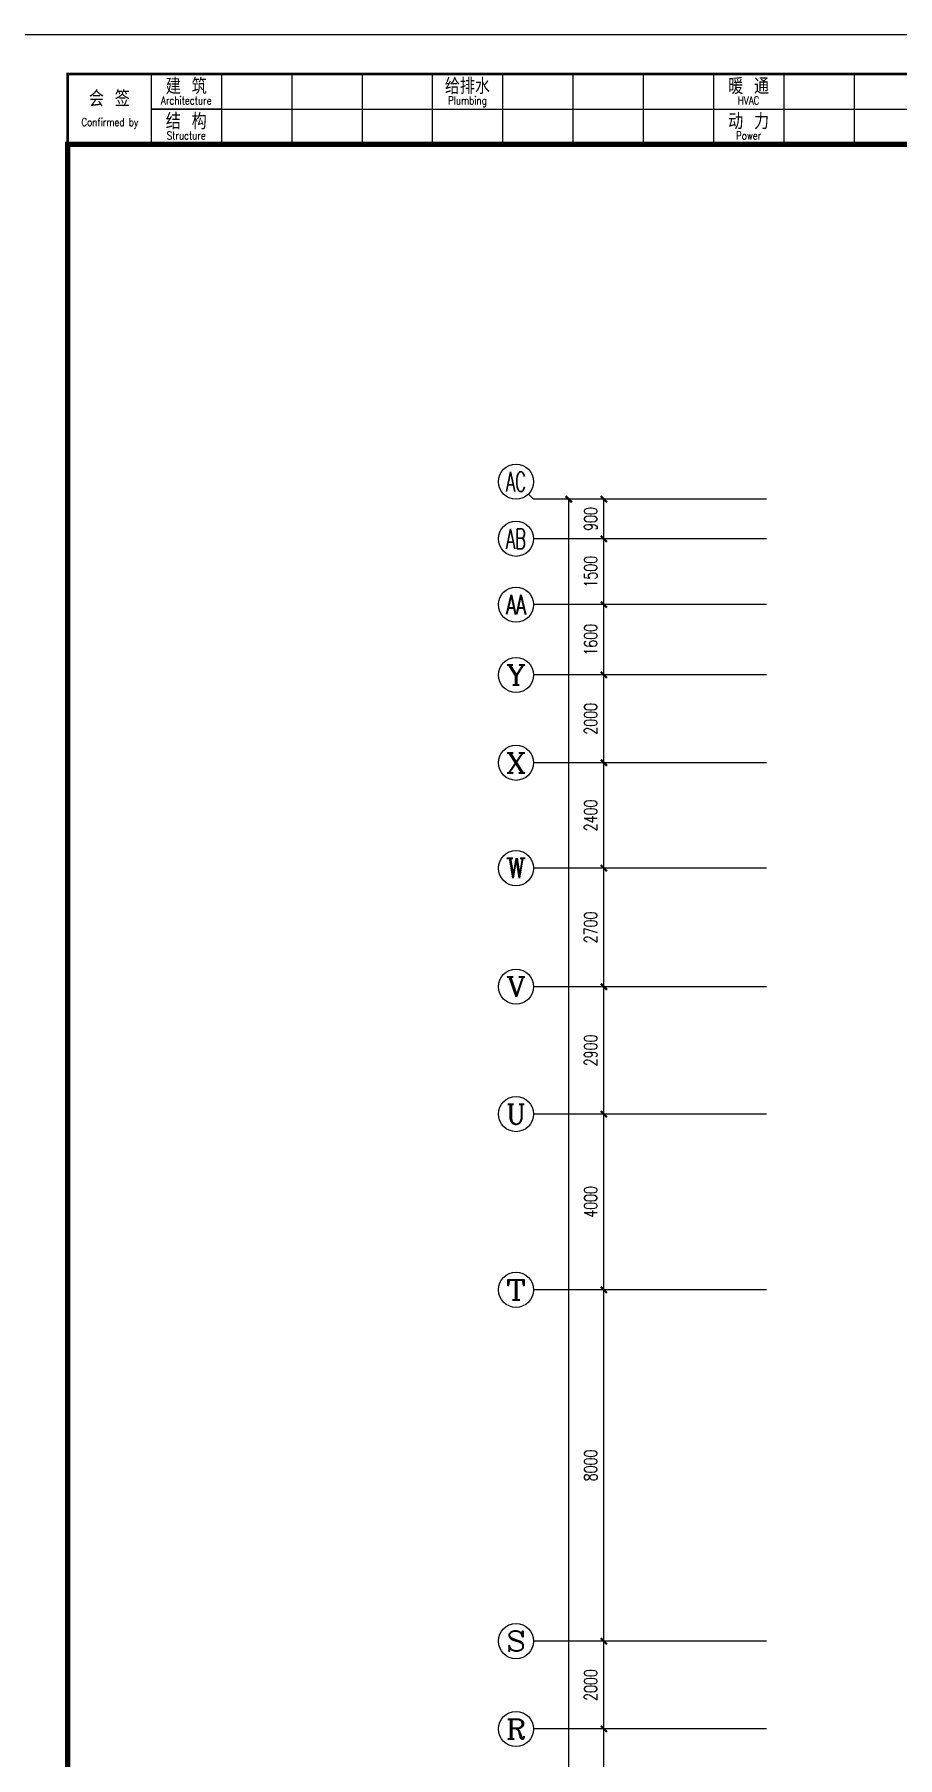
# Model space of a CAD drawing. Extents: x 190999 to 918899, y -200814 to 215286.
# Drawn here: x 666844 to 686488, y 116654 to 155886 of the extents above; entities that cross this region are included whole.
import ezdxf
from ezdxf.enums import TextEntityAlignment as Align

# ---------------------------------------------------------------- set-up
doc = ezdxf.new("R2010")
doc.units = 0
doc.header["$LTSCALE"] = 1000
doc.header["$MEASUREMENT"] = 0
doc.layers.get('Defpoints').update_dxf_attribs({"color": 1})
for name, color, linetype in [('AXIS', 3, 'Continuous'), ('AXIS_TEXT', 7, 'Continuous'), ('图框', 189, 'Continuous')]:
    doc.layers.add(name, color=color, linetype=linetype)
doc.styles.add('_TCH_AXIS', font='COMPLEX', dxfattribs={"bigfont": 'GBCBIG'})
doc.styles.add('COMPLEX', font='COMPLEX')
doc.styles.add('DIM_FONT', font='SIMPLEX', dxfattribs={"width": 0.7, "bigfont": 'GBCBIG'})
doc.styles.add('TKZ2_tjkts.shx', font='tjromant.shx', dxfattribs={"bigfont": 'tjkts.shx'})
doc.dimstyles.new('DIMN', dxfattribs={"dimtxt": 300, "dimasz": 100, "dimexe": 250, "dimexo": 300, "dimgap": 150, "dimtad": 1, "dimdec": 0, "dimzin": 0, "dimdsep": 46, "dimtxsty": 'DIM_FONT', "dimblk": 'ARCHTICK', "dimcen": 0.09, "dimclrt": 7, "dimazin": 2, "dimtfac": 1, "dimtdec": 0, "dimtix": 1, "dimtmove": 2, "dimatfit": 3, "dimfxl": 0, "dimtolj": 1, "dimtzin": 0, "dimarcsym": 0})

# ---------------------------------------------------------------- blocks, each defined once
blk = doc.blocks.new('TJAD_TK_A0')
at = {"layer": '图框'}
for p, q in [((973, -441.7), (973, 399.3)), ((990, -412.7), (990, -156.7)), ((982, -252.7), (998, -252.7)), ((982, -268.7), (998, -268.7)), ((982, -284.7), (998, -284.7)), ((982, -300.7), (998, -300.7)), ((982, -316.7), (998, -316.7)), ((982, -332.7), (998, -332.7)), ((982, -348.7), (998, -348.7)), ((982, -364.7), (998, -364.7)), ((982, -380.7), (998, -380.7)), ((982, -396.7), (998, -396.7)), ((990, -396.7), (990, -412.7)), ((982, -412.7), (998, -412.7))]:
    blk.add_line(p, q, dxfattribs=at)
at = {"layer": '图框', "const_width": 1.2}
blk.add_lwpolyline([(2152, -431.7), (2152, 389.3), (998, 389.3), (998, -431.7)], close=True, dxfattribs=at)
at = {"layer": '图框', "const_width": 0.6}
blk.add_lwpolyline([(998, -431.7), (982, -431.7), (982, -156.7), (998, -156.7)], dxfattribs=at)
at = {"layer": '图框', "style": 'TKZ2_tjkts.shx'}
for s, p in [('暖 通', (984.79, -276.7)), ('动 力', (992.79, -276.7)), ('给排水', (984.79, -340.7)), ('建 筑', (984.79, -404.7)), ('结 构', (992.79, -404.7)), ('会 签', (987.62, -422.2))]:
    blk.add_text(s, height=3.6, rotation=90, dxfattribs=at).set_placement(p, align=Align.MIDDLE_CENTER)
at = {"layer": '图框', "style": 'TKZ2_tjkts.shx', "width": 0.8}
for s, p in [('HVAC', (988.02, -276.7)), ('Power', (996.02, -276.7)), ('Plumbing', (988.02, -340.7)), ('Architecture', (988.02, -404.7)), ('Structure', (996.02, -404.7)), ('Confirmed by', (992.95, -422.09))]:
    blk.add_text(s, height=1.8, rotation=90, dxfattribs=at).set_placement(p, align=Align.MIDDLE_CENTER)
blk = doc.blocks.new('_ArchTick')
at = {"const_width": 0.5}
blk.add_lwpolyline([(-0.7, -0.7), (0.7, 0.7)], dxfattribs=at)
blk = doc.blocks.new('*D395')
at = {"layer": 'AXIS', "color": 0, "lineweight": -2}
for p, q in [((680599, 117304), (679554, 117304)), ((679804, 113304), (679804, 117304)), ((680599, 113304), (679554, 113304))]:
    blk.add_line(p, q, dxfattribs=at)
at = {"layer": 'Defpoints', "color": 0}
for p in [(679804, 117304), (680899, 117304), (680899, 113304)]:
    blk.add_point(p, dxfattribs=at)
at = {"layer": 'AXIS', "color": 0, "lineweight": -2, "xscale": 100, "yscale": 100, "zscale": 100}
for p, rotation in [((679804, 117304), 90), ((679804, 113304), 270)]:
    blk.add_blockref('_ArchTick', p, dxfattribs=dict(at, rotation=rotation))
at = {"layer": 'AXIS', "color": 7, "insert": (679504, 115304), "char_height": 300, "attachment_point": 5, "rotation": 90, "style": 'DIM_FONT'}
blk.add_mtext('\\A1;4000', dxfattribs=at)
blk = doc.blocks.new('*D396')
at = {"layer": 'AXIS', "color": 0, "lineweight": -2}
for p, q in [((680599, 119304), (679554, 119304)), ((679804, 117304), (679804, 119304)), ((680599, 117304), (679554, 117304))]:
    blk.add_line(p, q, dxfattribs=at)
at = {"layer": 'Defpoints', "color": 0}
for p in [(679804, 119304), (680899, 119304), (680899, 117304)]:
    blk.add_point(p, dxfattribs=at)
at = {"layer": 'AXIS', "color": 0, "lineweight": -2, "xscale": 100, "yscale": 100, "zscale": 100}
for p, rotation in [((679804, 119304), 90), ((679804, 117304), 270)]:
    blk.add_blockref('_ArchTick', p, dxfattribs=dict(at, rotation=rotation))
at = {"layer": 'AXIS', "color": 7, "insert": (679504, 118304), "char_height": 300, "attachment_point": 5, "rotation": 90, "style": 'DIM_FONT'}
blk.add_mtext('\\A1;2000', dxfattribs=at)
blk = doc.blocks.new('*D397')
at = {"layer": 'AXIS', "color": 0, "lineweight": -2}
for p, q in [((680599, 127304), (679554, 127304)), ((679804, 119304), (679804, 127304)), ((680599, 119304), (679554, 119304))]:
    blk.add_line(p, q, dxfattribs=at)
at = {"layer": 'Defpoints', "color": 0}
for p in [(679804, 127304), (680899, 127304), (680899, 119304)]:
    blk.add_point(p, dxfattribs=at)
at = {"layer": 'AXIS', "color": 0, "lineweight": -2, "xscale": 100, "yscale": 100, "zscale": 100}
for p, rotation in [((679804, 127304), 90), ((679804, 119304), 270)]:
    blk.add_blockref('_ArchTick', p, dxfattribs=dict(at, rotation=rotation))
at = {"layer": 'AXIS', "color": 7, "insert": (679504, 123304), "char_height": 300, "attachment_point": 5, "rotation": 90, "style": 'DIM_FONT'}
blk.add_mtext('\\A1;8000', dxfattribs=at)
blk = doc.blocks.new('*D398')
at = {"layer": 'AXIS', "color": 0, "lineweight": -2}
for p, q in [((680599, 131304), (679554, 131304)), ((679804, 127304), (679804, 131304)), ((680599, 127304), (679554, 127304))]:
    blk.add_line(p, q, dxfattribs=at)
at = {"layer": 'Defpoints', "color": 0}
for p in [(679804, 131304), (680899, 131304), (680899, 127304)]:
    blk.add_point(p, dxfattribs=at)
at = {"layer": 'AXIS', "color": 0, "lineweight": -2, "xscale": 100, "yscale": 100, "zscale": 100}
for p, rotation in [((679804, 131304), 90), ((679804, 127304), 270)]:
    blk.add_blockref('_ArchTick', p, dxfattribs=dict(at, rotation=rotation))
at = {"layer": 'AXIS', "color": 7, "insert": (679504, 129304), "char_height": 300, "attachment_point": 5, "rotation": 90, "style": 'DIM_FONT'}
blk.add_mtext('\\A1;4000', dxfattribs=at)
blk = doc.blocks.new('*D399')
at = {"layer": 'AXIS', "color": 0, "lineweight": -2}
for p, q in [((680599, 134204), (679554, 134204)), ((679804, 131304), (679804, 134204)), ((680599, 131304), (679554, 131304))]:
    blk.add_line(p, q, dxfattribs=at)
at = {"layer": 'Defpoints', "color": 0}
for p in [(679804, 134204), (680899, 134204), (680899, 131304)]:
    blk.add_point(p, dxfattribs=at)
at = {"layer": 'AXIS', "color": 0, "lineweight": -2, "xscale": 100, "yscale": 100, "zscale": 100}
for p, rotation in [((679804, 134204), 90), ((679804, 131304), 270)]:
    blk.add_blockref('_ArchTick', p, dxfattribs=dict(at, rotation=rotation))
at = {"layer": 'AXIS', "color": 7, "insert": (679504, 132754), "char_height": 300, "attachment_point": 5, "rotation": 90, "style": 'DIM_FONT'}
blk.add_mtext('\\A1;2900', dxfattribs=at)
blk = doc.blocks.new('*D400')
at = {"layer": 'AXIS', "color": 0, "lineweight": -2}
for p, q in [((680599, 136904), (679554, 136904)), ((679804, 134204), (679804, 136904)), ((680599, 134204), (679554, 134204))]:
    blk.add_line(p, q, dxfattribs=at)
at = {"layer": 'Defpoints', "color": 0}
for p in [(679804, 136904), (680899, 136904), (680899, 134204)]:
    blk.add_point(p, dxfattribs=at)
at = {"layer": 'AXIS', "color": 0, "lineweight": -2, "xscale": 100, "yscale": 100, "zscale": 100}
for p, rotation in [((679804, 136904), 90), ((679804, 134204), 270)]:
    blk.add_blockref('_ArchTick', p, dxfattribs=dict(at, rotation=rotation))
at = {"layer": 'AXIS', "color": 7, "insert": (679504, 135554), "char_height": 300, "attachment_point": 5, "rotation": 90, "style": 'DIM_FONT'}
blk.add_mtext('\\A1;2700', dxfattribs=at)
blk = doc.blocks.new('*D401')
at = {"layer": 'AXIS', "color": 0, "lineweight": -2}
for p, q in [((680599, 139304), (679554, 139304)), ((679804, 136904), (679804, 139304)), ((680599, 136904), (679554, 136904))]:
    blk.add_line(p, q, dxfattribs=at)
at = {"layer": 'Defpoints', "color": 0}
for p in [(679804, 139304), (680899, 139304), (680899, 136904)]:
    blk.add_point(p, dxfattribs=at)
at = {"layer": 'AXIS', "color": 0, "lineweight": -2, "xscale": 100, "yscale": 100, "zscale": 100}
for p, rotation in [((679804, 139304), 90), ((679804, 136904), 270)]:
    blk.add_blockref('_ArchTick', p, dxfattribs=dict(at, rotation=rotation))
at = {"layer": 'AXIS', "color": 7, "insert": (679504, 138104), "char_height": 300, "attachment_point": 5, "rotation": 90, "style": 'DIM_FONT'}
blk.add_mtext('\\A1;2400', dxfattribs=at)
blk = doc.blocks.new('*D402')
at = {"layer": 'AXIS', "color": 0, "lineweight": -2}
for p, q in [((680599, 141304), (679554, 141304)), ((679804, 139304), (679804, 141304)), ((680599, 139304), (679554, 139304))]:
    blk.add_line(p, q, dxfattribs=at)
at = {"layer": 'Defpoints', "color": 0}
for p in [(679804, 141304), (680899, 141304), (680899, 139304)]:
    blk.add_point(p, dxfattribs=at)
at = {"layer": 'AXIS', "color": 0, "lineweight": -2, "xscale": 100, "yscale": 100, "zscale": 100}
for p, rotation in [((679804, 141304), 90), ((679804, 139304), 270)]:
    blk.add_blockref('_ArchTick', p, dxfattribs=dict(at, rotation=rotation))
at = {"layer": 'AXIS', "color": 7, "insert": (679504, 140304), "char_height": 300, "attachment_point": 5, "rotation": 90, "style": 'DIM_FONT'}
blk.add_mtext('\\A1;2000', dxfattribs=at)
blk = doc.blocks.new('*D403')
at = {"layer": 'AXIS', "color": 0, "lineweight": -2}
for p, q in [((680599, 142904), (679554, 142904)), ((679804, 141304), (679804, 142904)), ((680599, 141304), (679554, 141304))]:
    blk.add_line(p, q, dxfattribs=at)
at = {"layer": 'Defpoints', "color": 0}
for p in [(679804, 142904), (680899, 142904), (680899, 141304)]:
    blk.add_point(p, dxfattribs=at)
at = {"layer": 'AXIS', "color": 0, "lineweight": -2, "xscale": 100, "yscale": 100, "zscale": 100}
for p, rotation in [((679804, 142904), 90), ((679804, 141304), 270)]:
    blk.add_blockref('_ArchTick', p, dxfattribs=dict(at, rotation=rotation))
at = {"layer": 'AXIS', "color": 7, "insert": (679504, 142104), "char_height": 300, "attachment_point": 5, "rotation": 90, "style": 'DIM_FONT'}
blk.add_mtext('\\A1;1600', dxfattribs=at)
blk = doc.blocks.new('*D404')
at = {"layer": 'AXIS', "color": 0, "lineweight": -2}
for p, q in [((680599, 144404), (679554, 144404)), ((679804, 142904), (679804, 144404)), ((680599, 142904), (679554, 142904))]:
    blk.add_line(p, q, dxfattribs=at)
at = {"layer": 'Defpoints', "color": 0}
for p in [(679804, 144404), (680899, 144404), (680899, 142904)]:
    blk.add_point(p, dxfattribs=at)
at = {"layer": 'AXIS', "color": 0, "lineweight": -2, "xscale": 100, "yscale": 100, "zscale": 100}
for p, rotation in [((679804, 144404), 90), ((679804, 142904), 270)]:
    blk.add_blockref('_ArchTick', p, dxfattribs=dict(at, rotation=rotation))
at = {"layer": 'AXIS', "color": 7, "insert": (679504, 143654), "char_height": 300, "attachment_point": 5, "rotation": 90, "style": 'DIM_FONT'}
blk.add_mtext('\\A1;1500', dxfattribs=at)
blk = doc.blocks.new('*D405')
at = {"layer": 'AXIS', "color": 0, "lineweight": -2}
for p, q in [((680599, 145304), (679554, 145304)), ((679804, 144404), (679804, 145304)), ((680599, 144404), (679554, 144404))]:
    blk.add_line(p, q, dxfattribs=at)
at = {"layer": 'Defpoints', "color": 0}
for p in [(679804, 145304), (680899, 145304), (680899, 144404)]:
    blk.add_point(p, dxfattribs=at)
at = {"layer": 'AXIS', "color": 0, "lineweight": -2, "xscale": 100, "yscale": 100, "zscale": 100}
for p, rotation in [((679804, 145304), 90), ((679804, 144404), 270)]:
    blk.add_blockref('_ArchTick', p, dxfattribs=dict(at, rotation=rotation))
at = {"layer": 'AXIS', "color": 7, "insert": (679504, 144854), "char_height": 300, "attachment_point": 5, "rotation": 90, "style": 'DIM_FONT'}
blk.add_mtext('\\A1;900', dxfattribs=at)
blk = doc.blocks.new('*D406')
at = {"layer": 'AXIS', "color": 0, "lineweight": -2}
for p, q in [((680599, 145304), (678754, 145304)), ((679004, 57304), (679004, 145304)), ((680599, 57304), (678754, 57304))]:
    blk.add_line(p, q, dxfattribs=at)
at = {"layer": 'Defpoints', "color": 0}
for p in [(679004, 145304), (680899, 145304), (680899, 57304)]:
    blk.add_point(p, dxfattribs=at)
at = {"layer": 'AXIS', "color": 0, "lineweight": -2, "xscale": 100, "yscale": 100, "zscale": 100}
for p, rotation in [((679004, 145304), 90), ((679004, 57304), 270)]:
    blk.add_blockref('_ArchTick', p, dxfattribs=dict(at, rotation=rotation))
at = {"layer": 'AXIS', "color": 7, "insert": (678704, 101304), "char_height": 300, "attachment_point": 5, "rotation": 90, "style": 'DIM_FONT'}
blk.add_mtext('\\A1;88000', dxfattribs=at)
blk = doc.blocks.new('_AXISO')
blk.add_circle((0, 0), 0.5)
at = {"layer": 'AXIS_TEXT', "style": 'COMPLEX', "width": 1.041667}
blk.add_attdef('A', text='', height=0.56, dxfattribs=at).set_placement((-0.25, -0.28), (0.25, -0.28), align=Align.FIT)

msp = doc.modelspace()

# ---------------------------------------------------------------- linework, layer by layer
at = {"layer": 'AXIS'}
for p, q in [((678086.9, 145420.9), (678204.1, 145303.7)), ((683509.3, 145303.7), (678204.1, 145303.7)), ((683509.3, 144403.7), (678204.1, 144403.7)), ((683509.3, 142903.7), (678204.1, 142903.7)), ((683509.3, 141303.7), (678204.1, 141303.7)), ((683509.3, 139303.7), (678204.1, 139303.7)), ((683509.3, 136903.7), (678204.1, 136903.7)), ((683509.3, 134203.7), (678204.1, 134203.7)), ((683509.3, 131303.7), (678204.1, 131303.7)), ((683509.3, 127303.7), (678204.1, 127303.7)), ((683509.3, 119303.7), (678204.1, 119303.7)), ((683509.3, 117303.7), (678204.1, 117303.7))]:
    msp.add_line(p, q, dxfattribs=at)

# ---------------------------------------------------------------- block references
ref = msp.add_blockref('_AXISO', (677804.1, 145703.7), dxfattribs=dict(at, xscale=800, yscale=800, zscale=800))
ref.add_attrib('A', 'AC', dxfattribs={"layer": 'AXIS_TEXT', "height": 452.55, "style": '_TCH_AXIS', "width": 0.583333}).set_placement((677577.8, 145477.4), (678030.4, 145477.4), align=Align.FIT)
ref = msp.add_blockref('_AXISO', (677804.1, 144403.7), dxfattribs=dict(at, xscale=800, yscale=800, zscale=800))
ref.add_attrib('A', 'AB', dxfattribs={"layer": 'AXIS_TEXT', "height": 452.55, "style": '_TCH_AXIS', "width": 0.552632}).set_placement((677577.8, 144177.4), (678030.4, 144177.4), align=Align.FIT)
ref = msp.add_blockref('_AXISO', (677804.1, 142903.7), dxfattribs=dict(at, xscale=800, yscale=800, zscale=800))
ref.add_attrib('A', 'AA', dxfattribs={"layer": 'AXIS_TEXT', "height": 452.55, "style": '_TCH_AXIS', "width": 0.538462}).set_placement((677577.8, 142677.4), (678030.4, 142677.4), align=Align.FIT)
ref = msp.add_blockref('_AXISO', (677804.1, 141303.7), dxfattribs=dict(at, xscale=800, yscale=800, zscale=800))
ref.add_attrib('A', 'Y', dxfattribs={"layer": 'AXIS_TEXT', "height": 452.5, "style": '_TCH_AXIS', "width": 1.105263}).set_placement((677577.8, 141077.4), (678030.4, 141077.4), align=Align.FIT)
ref = msp.add_blockref('_AXISO', (677804.1, 139303.7), dxfattribs=dict(at, xscale=800, yscale=800, zscale=800))
ref.add_attrib('A', 'X', dxfattribs={"layer": 'AXIS_TEXT', "height": 452.5, "style": '_TCH_AXIS', "width": 1.166667}).set_placement((677577.8, 139077.4), (678030.4, 139077.4), align=Align.FIT)
ref = msp.add_blockref('_AXISO', (677804.1, 136903.7), dxfattribs=dict(at, xscale=800, yscale=800, zscale=800))
ref.add_attrib('A', 'W', dxfattribs={"layer": 'AXIS_TEXT', "height": 452.5, "style": '_TCH_AXIS', "width": 0.954545}).set_placement((677577.8, 136677.4), (678030.4, 136677.4), align=Align.FIT)
ref = msp.add_blockref('_AXISO', (677804.1, 134203.7), dxfattribs=dict(at, xscale=800, yscale=800, zscale=800))
ref.add_attrib('A', 'V', dxfattribs={"layer": 'AXIS_TEXT', "height": 452.5, "style": '_TCH_AXIS', "width": 1.166667}).set_placement((677577.8, 133977.4), (678030.4, 133977.4), align=Align.FIT)
ref = msp.add_blockref('_AXISO', (677804.1, 131303.7), dxfattribs=dict(at, xscale=800, yscale=800, zscale=800))
ref.add_attrib('A', 'U', dxfattribs={"layer": 'AXIS_TEXT', "height": 452.5, "style": '_TCH_AXIS', "width": 1.05}).set_placement((677577.8, 131077.4), (678030.4, 131077.4), align=Align.FIT)
ref = msp.add_blockref('_AXISO', (677804.1, 127303.7), dxfattribs=dict(at, xscale=800, yscale=800, zscale=800))
ref.add_attrib('A', 'T', dxfattribs={"layer": 'AXIS_TEXT', "height": 452.5, "style": '_TCH_AXIS', "width": 1.4}).set_placement((677577.8, 127077.4), (678030.4, 127077.4), align=Align.FIT)
ref = msp.add_blockref('_AXISO', (677804.1, 119303.7), dxfattribs=dict(at, xscale=800, yscale=800, zscale=800))
ref.add_attrib('A', 'S', dxfattribs={"layer": 'AXIS_TEXT', "height": 452.5, "style": '_TCH_AXIS', "width": 1.5}).set_placement((677577.8, 119077.4), (678030.4, 119077.4), align=Align.FIT)
ref = msp.add_blockref('_AXISO', (677804.1, 117303.7), dxfattribs=dict(at, xscale=800, yscale=800, zscale=800))
ref.add_attrib('A', 'R', dxfattribs={"layer": 'AXIS_TEXT', "height": 452.5, "style": '_TCH_AXIS', "width": 1.166667}).set_placement((677577.8, 117077.4), (678030.4, 117077.4), align=Align.FIT)
at = {"layer": '图框', "xscale": 100, "yscale": 100, "zscale": 100, "rotation": 270}
msp.add_blockref('TJAD_TK_A0', (710768.8, 253186.5), dxfattribs=at)

# ---------------------------------------------------------------- dimensions: what is measured, and where the dimension line sits
at = {"layer": 'AXIS'}
for p1, p2, distance, picture, middle in [((680898.5, 57303.7), (680898.5, 145303.7), 1894.4, '*D406', (678704.1, 101303.7)), ((680898.5, 144403.7), (680898.5, 145303.7), 1094.4, '*D405', (679504.1, 144853.7)), ((680898.5, 142903.7), (680898.5, 144403.7), 1094.4, '*D404', (679504.1, 143653.7)), ((680898.5, 141303.7), (680898.5, 142903.7), 1094.4, '*D403', (679504.1, 142103.7)), ((680898.5, 139303.7), (680898.5, 141303.7), 1094.4, '*D402', (679504.1, 140303.7)), ((680898.5, 136903.7), (680898.5, 139303.7), 1094.4, '*D401', (679504.1, 138103.7)), ((680898.5, 134203.7), (680898.5, 136903.7), 1094.4, '*D400', (679504.1, 135553.7)), ((680898.5, 131303.7), (680898.5, 134203.7), 1094.4, '*D399', (679504.1, 132753.7)), ((680898.5, 127303.7), (680898.5, 131303.7), 1094.4, '*D398', (679504.1, 129303.7)), ((680898.5, 119303.7), (680898.5, 127303.7), 1094.4, '*D397', (679504.1, 123303.7)), ((680898.5, 117303.7), (680898.5, 119303.7), 1094.4, '*D396', (679504.1, 118303.7)), ((680898.5, 113303.7), (680898.5, 117303.7), 1094.4, '*D395', (679504.1, 115303.7))]:
    dim = msp.add_aligned_dim(p1=p1, p2=p2, distance=distance, dimstyle='DIMN', dxfattribs=at)
    dim.commit()
    dim.dimension.update_dxf_attribs({"geometry": picture, "text_midpoint": middle})

doc.saveas('drawing.dxf')
